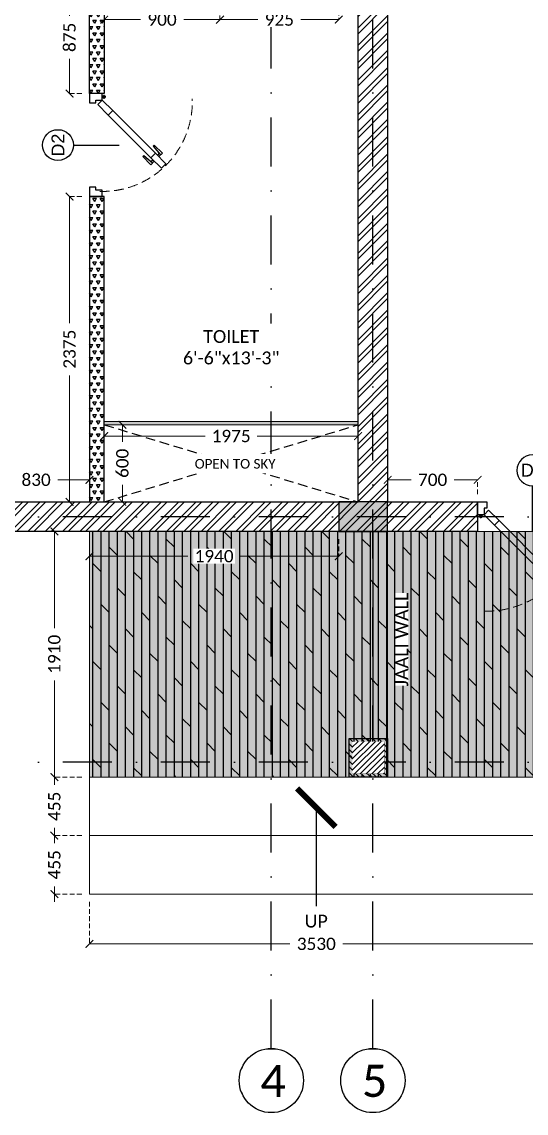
# Model space of a CAD drawing. Header units: millimetres. Extents: x -15000 to 28550, y -17045 to 28620.
# Drawn here: x 3859 to 7783, y -4524 to 3963 of the extents above; entities that cross this region are included whole.
import ezdxf
from ezdxf.enums import TextEntityAlignment as Align

# ---------------------------------------------------------------- set-up
doc = ezdxf.new("R2010")
doc.units = ezdxf.units.MM
doc.header["$LTSCALE"] = 150
for name, pattern in [('3BHK-W(SB)$0$HIDDEN', [0.375, 0.25, -0.125]), ('DASHDOTX2', [50.8, 25.4, -12.7, 0, -12.7]), ('DASHED', [0.75, 0.5, -0.25])]:
    doc.linetypes.add(name, pattern=pattern)
for name, color, linetype in [('ad-Arrow', 32, 'Continuous'), ('ad-Column', 3, 'Continuous'), ('ad-Column Hatch', 125, 'Continuous'), ('ad-Door', 11, 'Continuous'), ('ad-Elevation 10', 8, 'Continuous'), ('ad-Furniture', 8, 'Continuous'), ('ad-Grid', 8, 'DASHDOTX2'), ('ad-MS Columns', 1, 'Continuous'), ('ad-RCC', 3, 'Continuous'), ('ad-RCC Hatch', 125, 'Continuous'), ('ad-Text main', 7, 'Continuous'), ('ad-Text Main_Door&window Label', 7, 'Continuous'), ('ad-Wall', 240, 'Continuous'), ('ad-Wall hatch', 8, 'Continuous')]:
    doc.layers.add(name, color=color, linetype=linetype)
doc.layers.add('ad-Dimension', color=5, linetype='Continuous', lineweight=0, true_color=0x0000ff)
doc.layers.add('ad-Glass Sectionline', color=140, linetype='Continuous', true_color=0x00bfff)
doc.layers.add('ad-Verandah', color=7, linetype='Continuous', true_color=0xa57c52)
doc.layers.get('ad-Furniture').off()
doc.styles.add('6 U T S R N_Corridor-Basement$0$Standard', font='arial.ttf')
doc.styles.add('New Text Style', font='arial.ttf', dxfattribs={"height": 100})
doc.styles.get("Standard").update_dxf_attribs({"font": 'calibril.ttf'})
doc.dimstyles.new('A-100-DIM-INT (MM-FT)', dxfattribs={"dimscale": 50, "dimtxt": 2.4, "dimasz": 1, "dimexe": 5, "dimexo": 100, "dimgap": 1, "dimtad": 0, "dimdec": 0, "dimdsep": 46, "dimtxsty": 'Standard', "dimblk": 'ARCHTICK', "dimcen": 0.025, "dimse1": 1, "dimse2": 1, "dimclrd": 256, "dimclre": 256, "dimclrt": 256, "dimazin": 2, "dimtfac": 1, "dimtdec": 0, "dimtix": 1, "dimtmove": 2, "dimatfit": 3, "dimldrblk": 'ARCHTICK', "dimfxl": 1, "dimtolj": 1, "dimtzin": 0, "dimarcsym": 0})
doc.dimstyles.new('A-75-DIM-INT (Framing)', dxfattribs={"dimscale": 100, "dimtxt": 0.8, "dimasz": 0.5, "dimexe": 0, "dimexo": 0.5, "dimgap": 0.5, "dimtad": 0, "dimdec": 0, "dimdsep": 46, "dimtxsty": 'Standard', "dimblk": 'ARCHTICK', "dimcen": 0.025, "dimclrd": 256, "dimclre": 256, "dimclrt": 256, "dimazin": 2, "dimtfac": 1, "dimtdec": 0, "dimtmove": 1, "dimatfit": 0, "dimldrblk": 'ARCHTICK', "dimfxl": 1, "dimtfill": 1, "dimtolj": 1, "dimtzin": 0, "dimarcsym": 0})
pattern_1 = [(60, (-2631.195, -1739.29), (-28.575, 49.49335), [28.575, -28.575]), (120, (-2631.195, -1739.29), (-57.15, 3e-08), [28.575, -28.575]), (0, (-2645.48, -1714.543), (28.575, 49.49335), [28.575, -28.575])]

# ---------------------------------------------------------------- blocks, each defined once
blk = doc.blocks.new('1215E_Grid')
at = {"layer": 'ad-Grid', "ltscale": 0.1}
for points in [[(5800, -4020), (5800, 14905)], [(6590, -4020), (6590, 14905)], [(13705, 115), (-1950, 115)], [(13705, -1795), (-1950, -1795)]]:
    blk.add_lwpolyline(points, dxfattribs=at)
at = {"layer": 'ad-Text main', "char_height": 250, "width": 227.385, "attachment_point": 5, "bg_fill": 2}
for s, insert in [('{\\fCalibri|b0|i0|c0|p34;4}', (5813.5, -4274)), ('{\\fCalibri|b0|i0|c0|p34;5}', (6603.5, -4274))]:
    blk.add_mtext(s, dxfattribs=dict(at, insert=insert))
at = {"layer": 'ad-Grid', "color": 7, "linetype": 'ByBlock'}
for centre in [(5800, -4270), (6590, -4270)]:
    blk.add_circle(centre, 250, dxfattribs=at)
blk = doc.blocks.new('_ArchTick')
at = {"color": 0, "linetype": 'ByBlock', "const_width": 0.15}
blk.add_lwpolyline([(-0.5, -0.5), (0.5, 0.5)], dxfattribs=at)
blk = doc.blocks.new('*D84')
at = {"layer": 'ad-Dimension', "linetype": '3BHK-W(SB)$0$HIDDEN', "lineweight": -2}
for p, q in [((4325, 4280), (4230.3, 4280)), ((4325, 3405), (4230.3, 3405))]:
    blk.add_line(p, q, dxfattribs=at)
at = {"layer": 'ad-Dimension', "lineweight": -2}
for p, q in [((4230.3, 4280), (4230.3, 4009.1)), ((4230.3, 3405), (4230.3, 3675.9))]:
    blk.add_line(p, q, dxfattribs=at)
at = {"layer": 'Defpoints', "color": 0}
for p in [(4385, 4280), (4230.3, 3405), (4385, 3405)]:
    blk.add_point(p, dxfattribs=at)
at = {"layer": 'ad-Dimension', "lineweight": -2, "xscale": 60, "yscale": 60, "zscale": 60}
for p, rotation in [((4230.3, 4280), 90), ((4230.3, 3405), 270)]:
    blk.add_blockref('_ArchTick', p, dxfattribs=dict(at, rotation=rotation))
at = {"layer": 'ad-Dimension', "insert": (4230.3, 3842.5), "char_height": 96, "attachment_point": 5, "rotation": 90, "bg_fill": 3, "box_fill_scale": 1.1, "bg_fill_color": 257, "bg_fill_transparency": 0}
blk.add_mtext('\\A1;875', dxfattribs=at)
blk = doc.blocks.new('*D85')
at = {"layer": 'ad-Dimension', "linetype": '3BHK-W(SB)$0$HIDDEN', "lineweight": -2}
for p, q in [((4325, 2605), (4230.3, 2605)), ((4325, 230), (4230.3, 230))]:
    blk.add_line(p, q, dxfattribs=at)
at = {"layer": 'ad-Dimension', "lineweight": -2}
for p, q in [((4230.3, 2605), (4230.3, 1621.1)), ((4230.3, 230), (4230.3, 1213.9))]:
    blk.add_line(p, q, dxfattribs=at)
at = {"layer": 'Defpoints', "color": 0}
for p in [(4385, 2605), (4230.3, 230), (4385, 230)]:
    blk.add_point(p, dxfattribs=at)
at = {"layer": 'ad-Dimension', "lineweight": -2, "xscale": 60, "yscale": 60, "zscale": 60}
for p, rotation in [((4230.3, 2605), 90), ((4230.3, 230), 270)]:
    blk.add_blockref('_ArchTick', p, dxfattribs=dict(at, rotation=rotation))
at = {"layer": 'ad-Dimension', "insert": (4230.3, 1417.5), "char_height": 96, "attachment_point": 5, "rotation": 90, "bg_fill": 3, "box_fill_scale": 1.1, "bg_fill_color": 257, "bg_fill_transparency": 0}
blk.add_mtext('\\A1;2375', dxfattribs=at)
blk = doc.blocks.new('*D86')
at = {"layer": 'ad-Dimension', "linetype": '3BHK-W(SB)$0$HIDDEN', "lineweight": -2}
for p, q in [((4500, 4070), (4500, 3980.6)), ((5400, 4070), (5400, 3980.6))]:
    blk.add_line(p, q, dxfattribs=at)
at = {"layer": 'ad-Dimension', "lineweight": -2}
for p, q in [((4500, 3980.6), (4781.3, 3980.6)), ((5400, 3980.6), (5118.7, 3980.6))]:
    blk.add_line(p, q, dxfattribs=at)
at = {"layer": 'Defpoints', "color": 0}
for p in [(4500, 4130), (5400, 4130), (4500, 3980.6)]:
    blk.add_point(p, dxfattribs=at)
at = {"layer": 'ad-Dimension', "lineweight": -2, "xscale": 60, "yscale": 60, "zscale": 60, "rotation": 180}
blk.add_blockref('_ArchTick', (4500, 3980.6), dxfattribs=at)
at = {"layer": 'ad-Dimension', "lineweight": -2, "xscale": 60, "yscale": 60, "zscale": 60}
blk.add_blockref('_ArchTick', (5400, 3980.6), dxfattribs=at)
at = {"layer": 'ad-Dimension', "insert": (4950, 3980.6), "char_height": 96, "attachment_point": 5, "bg_fill": 3, "box_fill_scale": 1.1, "bg_fill_color": 257, "bg_fill_transparency": 0}
blk.add_mtext('\\A1;900', dxfattribs=at)
blk = doc.blocks.new('*D87')
at = {"layer": 'ad-Dimension', "linetype": '3BHK-W(SB)$0$HIDDEN', "lineweight": -2}
for p, q in [((6325, 4220), (6325, 3980.6)), ((5400, 4070), (5400, 3980.6))]:
    blk.add_line(p, q, dxfattribs=at)
at = {"layer": 'ad-Dimension', "lineweight": -2}
for p, q in [((5400, 3980.6), (5695.9, 3980.6)), ((6325, 3980.6), (6029.1, 3980.6))]:
    blk.add_line(p, q, dxfattribs=at)
at = {"layer": 'Defpoints', "color": 0}
for p in [(6325, 4280), (5400, 4130), (5400, 3980.6)]:
    blk.add_point(p, dxfattribs=at)
at = {"layer": 'ad-Dimension', "lineweight": -2, "xscale": 60, "yscale": 60, "zscale": 60, "rotation": 180}
blk.add_blockref('_ArchTick', (5400, 3980.6), dxfattribs=at)
at = {"layer": 'ad-Dimension', "lineweight": -2, "xscale": 60, "yscale": 60, "zscale": 60}
blk.add_blockref('_ArchTick', (6325, 3980.6), dxfattribs=at)
at = {"layer": 'ad-Dimension', "insert": (5862.5, 3980.6), "char_height": 96, "attachment_point": 5, "bg_fill": 3, "box_fill_scale": 1.1, "bg_fill_color": 257, "bg_fill_transparency": 0}
blk.add_mtext('\\A1;925', dxfattribs=at)
blk = doc.blocks.new('*D93')
at = {"layer": 'ad-Dimension', "linetype": '3BHK-W(SB)$0$HIDDEN', "lineweight": -2}
for p, q in [((3555, 290), (3555, 401.4)), ((4385, 290), (4385, 401.4))]:
    blk.add_line(p, q, dxfattribs=at)
at = {"layer": 'ad-Dimension', "lineweight": -2}
for p, q in [((3555, 401.4), (3801.4, 401.4)), ((4385, 401.4), (4138.6, 401.4))]:
    blk.add_line(p, q, dxfattribs=at)
at = {"layer": 'Defpoints', "color": 0}
for p in [(4385, 401.4), (3555, 230), (4385, 230)]:
    blk.add_point(p, dxfattribs=at)
at = {"layer": 'ad-Dimension', "lineweight": -2, "xscale": 60, "yscale": 60, "zscale": 60, "rotation": 180}
blk.add_blockref('_ArchTick', (3555, 401.4), dxfattribs=at)
at = {"layer": 'ad-Dimension', "lineweight": -2, "xscale": 60, "yscale": 60, "zscale": 60}
blk.add_blockref('_ArchTick', (4385, 401.4), dxfattribs=at)
at = {"layer": 'ad-Dimension', "insert": (3970, 401.4), "char_height": 96, "attachment_point": 5, "bg_fill": 3, "box_fill_scale": 1.1, "bg_fill_color": 257, "bg_fill_transparency": 0}
blk.add_mtext('\\A1;830', dxfattribs=at)
blk = doc.blocks.new('*D117')
at = {"layer": 'ad-Dimension', "linetype": '3BHK-W(SB)$0$HIDDEN', "lineweight": -2}
for p, q in [((4500, 770), (4500, 741.8)), ((6475, 770), (6475, 741.8))]:
    blk.add_line(p, q, dxfattribs=at)
at = {"layer": 'ad-Dimension', "lineweight": -2}
for p, q in [((4500, 741.8), (5286.2, 741.8)), ((6475, 741.8), (5688.8, 741.8))]:
    blk.add_line(p, q, dxfattribs=at)
at = {"layer": 'Defpoints', "color": 0}
for p in [(4500, 830), (6475, 830), (6475, 741.8)]:
    blk.add_point(p, dxfattribs=at)
at = {"layer": 'ad-Dimension', "lineweight": -2, "xscale": 60, "yscale": 60, "zscale": 60, "rotation": 180}
blk.add_blockref('_ArchTick', (4500, 741.8), dxfattribs=at)
at = {"layer": 'ad-Dimension', "lineweight": -2, "xscale": 60, "yscale": 60, "zscale": 60}
blk.add_blockref('_ArchTick', (6475, 741.8), dxfattribs=at)
at = {"layer": 'ad-Dimension', "insert": (5487.5, 741.8), "char_height": 96, "attachment_point": 5, "bg_fill": 3, "box_fill_scale": 1.1, "bg_fill_color": 257, "bg_fill_transparency": 0}
blk.add_mtext('\\A1;1975', dxfattribs=at)
blk = doc.blocks.new('*D118')
at = {"layer": 'ad-Dimension', "linetype": '3BHK-W(SB)$0$HIDDEN', "lineweight": -2}
for p, q in [((4560, 830), (4641.3, 830)), ((4560, 230), (4641.3, 230))]:
    blk.add_line(p, q, dxfattribs=at)
at = {"layer": 'ad-Dimension', "lineweight": -2}
for p, q in [((4641.3, 830), (4641.3, 697.7)), ((4641.3, 230), (4641.3, 362.3))]:
    blk.add_line(p, q, dxfattribs=at)
at = {"layer": 'Defpoints', "color": 0}
for p in [(4500, 830), (4641.3, 830), (4500, 230)]:
    blk.add_point(p, dxfattribs=at)
at = {"layer": 'ad-Dimension', "lineweight": -2, "xscale": 60, "yscale": 60, "zscale": 60}
for p, rotation in [((4641.3, 830), 90), ((4641.3, 230), 270)]:
    blk.add_blockref('_ArchTick', p, dxfattribs=dict(at, rotation=rotation))
at = {"layer": 'ad-Dimension', "insert": (4641.3, 530), "char_height": 96, "attachment_point": 5, "rotation": 90, "bg_fill": 3, "box_fill_scale": 1.1, "bg_fill_color": 257, "bg_fill_transparency": 0}
blk.add_mtext('\\A1;600', dxfattribs=at)
blk = doc.blocks.new('*D119')
at = {"layer": 'ad-Dimension', "linetype": '3BHK-W(SB)$0$HIDDEN', "lineweight": -2}
for p, q in [((6705, 290), (6705, 401.4)), ((7405, 290), (7405, 401.4))]:
    blk.add_line(p, q, dxfattribs=at)
at = {"layer": 'ad-Dimension', "lineweight": -2}
for p, q in [((6705, 401.4), (6886.9, 401.4)), ((7405, 401.4), (7223.1, 401.4))]:
    blk.add_line(p, q, dxfattribs=at)
at = {"layer": 'Defpoints', "color": 0}
for p in [(7405, 401.4), (6705, 230), (7405, 230)]:
    blk.add_point(p, dxfattribs=at)
at = {"layer": 'ad-Dimension', "lineweight": -2, "xscale": 60, "yscale": 60, "zscale": 60, "rotation": 180}
blk.add_blockref('_ArchTick', (6705, 401.4), dxfattribs=at)
at = {"layer": 'ad-Dimension', "lineweight": -2, "xscale": 60, "yscale": 60, "zscale": 60}
blk.add_blockref('_ArchTick', (7405, 401.4), dxfattribs=at)
at = {"layer": 'ad-Dimension', "insert": (7055, 401.4), "char_height": 96, "attachment_point": 5, "bg_fill": 3, "box_fill_scale": 1.1, "bg_fill_color": 257, "bg_fill_transparency": 0}
blk.add_mtext('\\A1;700', dxfattribs=at)
blk = doc.blocks.new('*D121')
at = {"layer": 'ad-Dimension', "linetype": '3BHK-W(SB)$0$HIDDEN', "lineweight": -2}
for p, q in [((4325, 0), (4112, 0)), ((4325, -1910), (4112, -1910))]:
    blk.add_line(p, q, dxfattribs=at)
at = {"layer": 'ad-Dimension', "lineweight": -2}
for p, q in [((4112, 0), (4112, -751.6)), ((4112, -1910), (4112, -1158.4))]:
    blk.add_line(p, q, dxfattribs=at)
at = {"layer": 'Defpoints', "color": 0}
for p in [(4385, 0), (4112, -1910), (4385, -1910)]:
    blk.add_point(p, dxfattribs=at)
at = {"layer": 'ad-Dimension', "lineweight": -2, "xscale": 60, "yscale": 60, "zscale": 60}
for p, rotation in [((4112, 0), 90), ((4112, -1910), 270)]:
    blk.add_blockref('_ArchTick', p, dxfattribs=dict(at, rotation=rotation))
at = {"layer": 'ad-Dimension', "insert": (4112, -955), "char_height": 96, "attachment_point": 5, "rotation": 90, "bg_fill": 3, "box_fill_scale": 1.1, "bg_fill_color": 257, "bg_fill_transparency": 0}
blk.add_mtext('\\A1;1910', dxfattribs=at)
blk = doc.blocks.new('*D122')
at = {"layer": 'ad-Dimension', "linetype": '3BHK-W(SB)$0$HIDDEN', "lineweight": -2}
for p, q in [((4385, -60), (4385, -192.7)), ((6325, -60), (6325, -192.7))]:
    blk.add_line(p, q, dxfattribs=at)
at = {"layer": 'ad-Dimension', "lineweight": -2}
for p, q in [((4385, -192.7), (5151.6, -192.7)), ((6325, -192.7), (5558.4, -192.7))]:
    blk.add_line(p, q, dxfattribs=at)
at = {"layer": 'Defpoints', "color": 0}
for p in [(4385, 0), (6325, 0), (6325, -192.7)]:
    blk.add_point(p, dxfattribs=at)
at = {"layer": 'ad-Dimension', "lineweight": -2, "xscale": 60, "yscale": 60, "zscale": 60, "rotation": 180}
blk.add_blockref('_ArchTick', (4385, -192.7), dxfattribs=at)
at = {"layer": 'ad-Dimension', "lineweight": -2, "xscale": 60, "yscale": 60, "zscale": 60}
blk.add_blockref('_ArchTick', (6325, -192.7), dxfattribs=at)
at = {"layer": 'ad-Dimension', "insert": (5355, -192.7), "char_height": 96, "attachment_point": 5, "bg_fill": 3, "box_fill_scale": 1.1, "bg_fill_color": 257, "bg_fill_transparency": 0}
blk.add_mtext('\\A1;1940', dxfattribs=at)
blk = doc.blocks.new('*D123')
at = {"layer": 'ad-Dimension', "lineweight": -2}
for p, q in [((4112, -1910), (4112, -1850)), ((4112, -1910), (4112, -1969.5)), ((4112, -2365), (4112, -2305.5)), ((4112, -2365), (4112, -2425))]:
    blk.add_line(p, q, dxfattribs=at)
at = {"layer": 'ad-Dimension', "linetype": '3BHK-W(SB)$0$HIDDEN', "lineweight": -2}
for p, q in [((4325, -1910), (4112, -1910)), ((4325, -2365), (4112, -2365))]:
    blk.add_line(p, q, dxfattribs=at)
at = {"layer": 'Defpoints', "color": 0}
for p in [(4385, -1910), (4112, -2365), (4385, -2365)]:
    blk.add_point(p, dxfattribs=at)
at = {"layer": 'ad-Dimension', "lineweight": -2, "xscale": 60, "yscale": 60, "zscale": 60}
for p, rotation in [((4112, -1910), 270), ((4112, -2365), 90)]:
    blk.add_blockref('_ArchTick', p, dxfattribs=dict(at, rotation=rotation))
at = {"layer": 'ad-Dimension', "insert": (4112, -2137.5), "char_height": 96, "attachment_point": 5, "rotation": 90, "bg_fill": 3, "box_fill_scale": 1.1, "bg_fill_color": 257, "bg_fill_transparency": 0}
blk.add_mtext('\\A1;455', dxfattribs=at)
blk = doc.blocks.new('*D124')
at = {"layer": 'ad-Dimension', "lineweight": -2}
for p, q in [((4112, -2365), (4112, -2305)), ((4112, -2365), (4112, -2424.5)), ((4112, -2820), (4112, -2760.5)), ((4112, -2820), (4112, -2880))]:
    blk.add_line(p, q, dxfattribs=at)
at = {"layer": 'ad-Dimension', "linetype": '3BHK-W(SB)$0$HIDDEN', "lineweight": -2}
for p, q in [((4325, -2365), (4112, -2365)), ((4325, -2820), (4112, -2820))]:
    blk.add_line(p, q, dxfattribs=at)
at = {"layer": 'Defpoints', "color": 0}
for p in [(4112, -2365), (4385, -2365), (4385, -2820)]:
    blk.add_point(p, dxfattribs=at)
at = {"layer": 'ad-Dimension', "lineweight": -2, "xscale": 60, "yscale": 60, "zscale": 60}
for p, rotation in [((4112, -2365), 270), ((4112, -2820), 90)]:
    blk.add_blockref('_ArchTick', p, dxfattribs=dict(at, rotation=rotation))
at = {"layer": 'ad-Dimension', "insert": (4112, -2592.5), "char_height": 96, "attachment_point": 5, "rotation": 90, "bg_fill": 3, "box_fill_scale": 1.1, "bg_fill_color": 257, "bg_fill_transparency": 0}
blk.add_mtext('\\A1;455', dxfattribs=at)
blk = doc.blocks.new('*D125')
at = {"layer": 'ad-Dimension', "linetype": '3BHK-W(SB)$0$HIDDEN', "lineweight": -2}
for p, q in [((4385, -2880), (4385, -3207.7)), ((7915, -2880), (7915, -3207.7))]:
    blk.add_line(p, q, dxfattribs=at)
at = {"layer": 'ad-Dimension', "lineweight": -2}
for p, q in [((4385, -3207.7), (5943.8, -3207.7)), ((7915, -3207.7), (6356.2, -3207.7))]:
    blk.add_line(p, q, dxfattribs=at)
at = {"layer": 'Defpoints', "color": 0}
for p in [(4385, -2820), (7915, -2820), (7915, -3207.7)]:
    blk.add_point(p, dxfattribs=at)
at = {"layer": 'ad-Dimension', "lineweight": -2, "xscale": 60, "yscale": 60, "zscale": 60, "rotation": 180}
blk.add_blockref('_ArchTick', (4385, -3207.7), dxfattribs=at)
at = {"layer": 'ad-Dimension', "lineweight": -2, "xscale": 60, "yscale": 60, "zscale": 60}
blk.add_blockref('_ArchTick', (7915, -3207.7), dxfattribs=at)
at = {"layer": 'ad-Dimension', "insert": (6150, -3207.7), "char_height": 96, "attachment_point": 5, "bg_fill": 3, "box_fill_scale": 1.1, "bg_fill_color": 257, "bg_fill_transparency": 0}
blk.add_mtext('\\A1;3530', dxfattribs=at)
blk = doc.blocks.new('zw$C7D6')
at = {"layer": 'ad-Text main', "insert": (5488.2, 1432.2), "char_height": 100, "width": 716.648, "attachment_point": 5, "bg_fill": 2}
blk.add_mtext('TOILET\\P6\'-6"x13\'-3"', dxfattribs=at)
blk = doc.blocks.new('zw$7282')
at = {"layer": 'ad-Elevation 10', "insert": (225.1, -839.9, 0), "char_height": 100, "width": 720.07, "attachment_point": 5, "rotation": 90, "style": '6 U T S R N_Corridor-Basement$0$Standard', "bg_fill": 3, "box_fill_scale": 1, "bg_fill_color": 257, "bg_fill_transparency": 0}
blk.add_mtext('{\\fCalibri Light|b0|i0|c0|p34;JAALI WALL}', dxfattribs=at)
blk.add_wipeout([(0, 0), (115, 0), (115, -1610), (0, -1610)])
at = {"layer": 'ad-Elevation 10'}
blk.add_lwpolyline([(115, -1610), (115, 0), (0, 0), (0, -1610)], close=True, dxfattribs=at)
blk = doc.blocks.new('zw$97FE')
at = {"transparency": 33554559}
h = blk.add_hatch(color=256, dxfattribs=at)
h.dxf.hatch_style = 1
h.set_gradient(color1=(153, 204, 0), color2=(63, 127, 0), name='INVSPHERICAL')
h.paths.add_polyline_path([(1975, 600), (0, 600), (0, 0), (1975, 0)])
at = {"layer": 'ad-Elevation 10', "lineweight": 9}
blk.add_lwpolyline([(1975, 600), (0, 600), (0, 0), (1975, 0)], close=True, dxfattribs=at)
at = {"layer": 'ad-Elevation 10', "linetype": 'DASHED'}
for points in [[(0, 0), (1975, 600)], [(0, 600), (1975, 0)]]:
    blk.add_lwpolyline(points, dxfattribs=at)
at = {"layer": 'ad-Text main', "insert": (1018.3, 295.9), "char_height": 75, "width": 627.373, "attachment_point": 5, "bg_fill": 2}
blk.add_mtext('OPEN TO SKY', dxfattribs=at)
blk = doc.blocks.new('zw$BB2B')
at = {"layer": 'ad-Glass Sectionline', "transparency": 33554559}
h = blk.add_hatch(color=256, dxfattribs=at)
h.dxf.hatch_style = 1
h.paths.add_polyline_path([(4500, 830), (6475, 830), (6475, 855), (4500, 855)])
at = {"layer": 'ad-Elevation 10', "lineweight": 9}
blk.add_lwpolyline([(4500, 830), (6475, 830), (6475, 855), (4500, 855)], close=True, dxfattribs=at)
at = {"layer": 'ad-Furniture'}
blk.add_blockref('zw$7282', (6590, 0), dxfattribs=at)
at = {"rotation": 359.9999999999997}
blk.add_blockref('zw$97FE', (4500, 230), dxfattribs=at)
blk = doc.blocks.new('*U428')
for p, q in [((-8.3, -111.1), (-41.7, -111.1)), ((-25, -127.8), (-25, -94.4)), ((-528.5, -478), (-513.6, -492.9)), ((-463.3, -543.1), (-478.2, -528.2))]:
    blk.add_line(p, q)
for points in [[(-750, -100), (-750, -50), (-728.6, -50), (-728.6, -35.7), (-728.6, 0), (-800, 0), (-800, -100)], [(-50, -100), (0, -100), (0, 0), (-71.4, 0), (-71.4, -35.7), (-71.4, -50), (-50, -50)], [(-50, -100), (-130.8, -180.8), (-166.2, -145.5), (-85.4, -64.6)], [(-130.8, -180.8), (-464.2, -514.2), (-499.5, -478.8), (-166.2, -145.5)], [(-545, -595), (-464.2, -514.2), (-499.5, -478.8), (-580.3, -559.6)]]:
    blk.add_lwpolyline(points, close=True)
for points in [[(-525.4, -504.7), (-552.8, -477.2), (-490, -414.3), (-482.2, -422.2), (-539.2, -490.8)], [(-490, -540), (-462.5, -567.5), (-399.7, -504.7), (-407.6, -496.8), (-476.2, -553.8)]]:
    blk.add_lwpolyline(points)
blk.add_circle((-25, -111.1), 11.1)
at = {"color": 8, "linetype": 'DASHED', "lineweight": 0}
blk.add_arc((-62.1, -102.1), 698.3, 178.18808, 271.81192, dxfattribs=at)
at = {"layer": 'ad-Text Main_Door&window Label'}
blk.add_line((-400, 125), (-400, -230), dxfattribs=at)
blk.add_circle((-400.3, 245), 120, dxfattribs=at)
at = {"layer": 'ad-Text Main_Door&window Label', "style": 'New Text Style'}
blk.add_attdef('D1', text='', height=100, dxfattribs=at).set_placement((-400.3, 245), align=Align.MIDDLE_CENTER)
blk = doc.blocks.new('*U431')
for p, q in [((-8.3, -111.1), (-41.7, -111.1)), ((-25, -127.8), (-25, -94.4)), ((-563.8, -513.3), (-548.9, -528.2)), ((-498.7, -578.5), (-513.6, -563.6))]:
    blk.add_line(p, q)
for points in [[(-800, -100), (-800, -50), (-778.6, -50), (-778.6, -35.7), (-778.6, 0), (-850, 0), (-850, -100)], [(-50, -100), (0, -100), (0, 0), (-71.4, 0), (-71.4, -35.7), (-71.4, -50), (-50, -50)], [(-50, -100), (-130.8, -180.8), (-166.2, -145.5), (-85.4, -64.6)], [(-130.8, -180.8), (-499.5, -549.5), (-534.9, -514.2), (-166.2, -145.5)], [(-580.3, -630.3), (-499.5, -549.5), (-534.9, -514.2), (-615.7, -595)]]:
    blk.add_lwpolyline(points, close=True)
for points in [[(-560.7, -540), (-588.2, -512.5), (-525.4, -449.7), (-517.5, -457.6), (-574.5, -526.2)], [(-525.4, -575.4), (-497.9, -602.8), (-435.1, -540), (-442.9, -532.2), (-511.5, -589.2)]]:
    blk.add_lwpolyline(points)
blk.add_circle((-25, -111.1), 11.1)
at = {"color": 8, "linetype": 'DASHED', "lineweight": 0}
blk.add_arc((-66, -108.5), 741.9, 178.18808, 271.81192, dxfattribs=at)
at = {"layer": 'ad-Text Main_Door&window Label'}
blk.add_line((-425, 125), (-425, -230), dxfattribs=at)
blk.add_circle((-425.3, 245), 120, dxfattribs=at)
at = {"layer": 'ad-Text Main_Door&window Label', "style": 'New Text Style'}
blk.add_attdef('D1', text='', height=100, dxfattribs=at).set_placement((-425.3, 245), align=Align.MIDDLE_CENTER)
blk = doc.blocks.new('zw$6EBD')
at = {"layer": 'ad-Wall hatch', "transparency": 33554610}
h = blk.add_hatch(dxfattribs=at)
h.set_pattern_fill('ANSI32', color=256, scale=10, angle=1e-14)
h.paths.add_polyline_path([(230, 4280), (230, 230), (6475, 230), (6475, 4280), (3605, 4280), (3605, 4510), (6705, 4510), (6705, 230), (7405, 230), (7405, 0), (0, 0), (0, 4510), (1910, 4510), (1910, 7945), (0, 7945), (0, 12355), (10375, 12355), (10375, 9605), (10145, 9605), (10145, 12125), (5915, 12125), (5915, 7945), (3605, 7945), (3605, 8175), (5685, 8175), (5685, 12125), (230, 12125), (230, 8175), (2705, 8175), (2705, 7945), (2140, 7945), (2140, 4510), (2705, 4510), (2705, 4280)])
h = blk.add_hatch(dxfattribs=at)
h.set_pattern_fill('TRIANG', color=256, scale=6)
h.set_pattern_definition(pattern_1)
h.paths.add_polyline_path([(4385, 4280), (4500, 4280), (4500, 3405), (4385, 3405)])
h = blk.add_hatch(dxfattribs=at)
h.set_pattern_fill('TRIANG', color=256, scale=6)
h.set_pattern_definition(pattern_1)
h.paths.add_polyline_path([(4500, 2605), (4385, 2605), (4385, 230), (4500, 230)])
at = {"layer": 'ad-Wall'}
for points in [[(230, 4280), (230, 230), (6475, 230), (6475, 4280)], [(6705, 4510), (6705, 230), (7405, 230), (7405, 0), (0, 0), (0, 4510)]]:
    blk.add_lwpolyline(points, dxfattribs=at)
for points in [[(4385, 4280), (4500, 4280), (4500, 3405), (4385, 3405)], [(4500, 2605), (4385, 2605), (4385, 230), (4500, 230)]]:
    blk.add_lwpolyline(points, close=True, dxfattribs=at)
at = {"layer": 'ad-Door', "ltscale": 5, "rotation": 89.99999999999993}
blk.add_blockref('*U428', (4385, 3405), dxfattribs=at).add_auto_attribs({'D1': 'D2'})
at = {"layer": 'ad-Door', "ltscale": 5}
ref = blk.add_blockref('*U431', (7405, 230), dxfattribs=dict(at, xscale=-1, rotation=359.9999999999999))
ref.add_attrib('D1', 'D3', dxfattribs={"layer": 'ad-Text Main_Door&window Label', "height": 100, "rotation": 360, "style": 'New Text Style'}).set_placement((7830.3, 476.8), align=Align.MIDDLE_CENTER)
blk = doc.blocks.new('zw$B0BD')
blk.add_wipeout([(0, 0), (250, 0), (250, -250), (0, -250)])
at = {"layer": 'ad-MS Columns'}
h = blk.add_hatch(dxfattribs=at)
h.set_pattern_fill('ANSI31', color=256, scale=10)
h.set_pattern_definition([(45, (4e-12, -250), (-22.4506, 22.4506), [])])
h.paths.add_polyline_path([(0, 0), (250, 0), (250, -250), (0, -250)])
at = {"layer": 'ad-MS Columns', "const_width": 1}
blk.add_lwpolyline([(0, 0), (250, 0), (250, -250), (0, -250)], close=True, dxfattribs=at)
blk = doc.blocks.new('zw$89AB')
at = {"layer": 'ad-MS Columns'}
blk.add_blockref('zw$B0BD', (-3945, -13990), dxfattribs=at)
blk = doc.blocks.new('A$C42b14ea2')
at = {"layer": 'ad-RCC Hatch', "transparency": 33554687}
h = blk.add_hatch(dxfattribs=at)
h.set_pattern_fill('ANSI31', color=256, scale=10)
h.set_pattern_definition([(45, (8643.536, 7380), (-22.45064, 22.45064), [])])
h.paths.add_polyline_path([(0, 0), (300, 0), (300, 300), (0, 300)])
at = {"layer": 'ad-RCC'}
blk.add_lwpolyline([(0, 0), (300, 0), (300, 300), (0, 300)], close=True, dxfattribs=at)
blk = doc.blocks.new('zw$6AA0')
at = {"layer": 'ad-Column Hatch', "transparency": 33554687}
h = blk.add_hatch(color=256, dxfattribs=at)
h.dxf.hatch_style = 1
h.paths.add_polyline_path([(0, -230), (380, -230), (380, 0), (0, 0)])
at = {"layer": 'ad-Column'}
blk.add_lwpolyline([(0, -230), (380, -230), (380, 0), (0, 0)], close=True, dxfattribs=at)
blk = doc.blocks.new('1215E_Columns')
at = {"xscale": -1}
blk.add_blockref('A$C42b14ea2', (6705, -1910), dxfattribs=at)
at = {"layer": 'ad-Column', "rotation": 179.9999999999996}
blk.add_blockref('zw$6AA0', (6705, 0), dxfattribs=at)
blk = doc.blocks.new('zw$F84C')
at = {"layer": 'ad-Dimension'}
for base, p1, p2, picture, middle in [((4230.3, 3405), (4385, 4280), (4385, 3405), '*D84', (4230.3, 3842.5)), ((4112, -1910), (4385, 0), (4385, -1910), '*D121', (4112, -955))]:
    dim = blk.add_linear_dim(base=base, p1=p1, p2=p2, angle=90, dimstyle='A-75-DIM-INT (Framing)', override={"dimscale": 120, "dimblk": 'ArchTick', "dimfxl": 10, "dimtfill": 1, "dimtfillclr": 0}, dxfattribs=at)
    dim.commit()
    dim.dimension.update_dxf_attribs({"geometry": picture, "text_midpoint": middle})
for base, p1, p2, picture, middle in [((4500, 3980.6), (5400, 4130), (4500, 4130), '*D86', (4950, 3980.6)), ((6475, 741.8), (4500, 830), (6475, 830), '*D117', (5487.5, 741.8)), ((4385, 401.4), (3555, 230), (4385, 230), '*D93', (3970, 401.4)), ((7405, 401.4), (6705, 230), (7405, 230), '*D119', (7055, 401.4))]:
    dim = blk.add_linear_dim(base=base, p1=p1, p2=p2, dimstyle='A-75-DIM-INT (Framing)', override={"dimscale": 120, "dimblk": 'ArchTick', "dimfxl": 10, "dimtfill": 1, "dimtfillclr": 0}, dxfattribs=at)
    dim.commit()
    dim.dimension.update_dxf_attribs({"geometry": picture, "text_midpoint": middle})
for base, p1, p2, picture, middle in [((5400, 3980.6), (6325, 4280), (5400, 4130), '*D87', (5862.5, 3980.6)), ((6325, -192.7), (4385, 0), (6325, 0), '*D122', (5355, -192.7))]:
    dim = blk.add_linear_dim(base=base, p1=p1, p2=p2, dimstyle='A-75-DIM-INT (Framing)', override={"dimscale": 120, "dimblk": 'ArchTick', "dimfxl": 10, "dimtfill": 1, "dimtfillclr": 0}, dxfattribs=at)
    dim.commit()
    dim.dimension.update_dxf_attribs({"geometry": picture, "text_midpoint": middle})
for base, p1, p2, picture, middle in [((4230.3, 230), (4385, 2605), (4385, 230), '*D85', (4230.3, 1417.5)), ((4641.3, 830), (4500, 230), (4500, 830), '*D118', (4641.3, 530))]:
    dim = blk.add_linear_dim(base=base, p1=p1, p2=p2, angle=90, dimstyle='A-75-DIM-INT (Framing)', override={"dimscale": 120, "dimblk": 'ArchTick', "dimfxl": 10, "dimtfill": 1, "dimtfillclr": 0}, dxfattribs=at)
    dim.commit()
    dim.dimension.update_dxf_attribs({"geometry": picture, "text_midpoint": middle})
dim = blk.add_linear_dim(base=(4112, -2365), p1=(4385, -1910), p2=(4385, -2365), angle=90, dimstyle='A-75-DIM-INT (Framing)', override={"dimscale": 120, "dimblk": 'ArchTick', "dimfxl": 10, "dimtfill": 1, "dimtfillclr": 0}, dxfattribs=at)
dim.commit()
dim.dimension.update_dxf_attribs({"geometry": '*D123', "text_midpoint": (4112, -2137.5), "dimtype": 128})
dim = blk.add_linear_dim(base=(4112, -2365), p1=(4385, -2820), p2=(4385, -2365), angle=90, dimstyle='A-75-DIM-INT (Framing)', override={"dimscale": 120, "dimblk": 'ArchTick', "dimfxl": 10, "dimtfill": 1, "dimtfillclr": 0}, dxfattribs=at)
dim.commit()
dim.dimension.update_dxf_attribs({"geometry": '*D124', "text_midpoint": (4112, -2592.5), "dimtype": 128})
dim = blk.add_linear_dim(base=(7915, -3207.7), p1=(4385, -2820), p2=(7915, -2820), dimstyle='A-75-DIM-INT (Framing)', override={"dimscale": 120, "dimblk": 'ArchTick', "dimfxl": 10, "dimtfill": 1, "dimtfillclr": 0}, dxfattribs=at)
dim.commit()
dim.dimension.update_dxf_attribs({"geometry": '*D125', "text_midpoint": (6150, -3207.7)})
blk = doc.blocks.new('zw$FE9C')
at = {"layer": 'ad-Verandah', "transparency": 33554559}
h = blk.add_hatch(color=256, dxfattribs=at)
h.dxf.hatch_style = 1
h.paths.add_polyline_path([(11895, -1910), (11895, 4510), (10375, 4510), (10375, 0), (4385, 0), (4385, -1910)])
at = {"layer": 'ad-Verandah', "transparency": 33554687}
h = blk.add_hatch(dxfattribs=at)
h.set_pattern_fill('DOLMIT', color=256, scale=10, angle=270)
h.set_pattern_definition([(270, (-416593.45, 196727.19), (63.5, -1e-14), []), (315, (-416593.45, 196727.2), (126.999913, 126.999913), [89.80256, -179.60512])])
h.paths.add_polyline_path([(11895, -1910), (11895, 4510), (10375, 4510), (10375, 0), (4385, 0), (4385, -1910)])
at = {"layer": 'ad-Verandah', "lineweight": 9}
blk.add_lwpolyline([(11895, -1910), (11895, 4510), (10375, 4510), (10375, 0), (4385, 0), (4385, -1910)], close=True, dxfattribs=at)
at = {"layer": 'ad-Verandah', "color": 33, "lineweight": 9}
for points in [[(4385, -2365), (4385, -1910), (7915, -1910), (7915, -2365)], [(4385, -2820), (4385, -2365), (7915, -2365), (7915, -2820)]]:
    blk.add_lwpolyline(points, close=True, dxfattribs=at)
at = {"layer": 'ad-Text main', "insert": (6149.3, -3031, 0), "char_height": 100, "width": 207.6, "attachment_point": 5, "style": '6 U T S R N_Corridor-Basement$0$Standard', "bg_fill": 2}
blk.add_mtext('{\\fCalibri Light|b0|i0|c0|p34;UP}', dxfattribs=at)
at = {"layer": 'ad-Arrow'}
blk.add_leader([(6150, -2147.7), (6150, -2914.3)], dimstyle='A-100-DIM-INT (MM-FT)', override={"dimscale": 1, "dimasz": 300, "dimgap": 50, "dimtad": 0}, dxfattribs=at)
blk = doc.blocks.new('1215_East Villa')
at = {"layer": 'ad-Verandah'}
blk.add_blockref('zw$FE9C', (0, 0), dxfattribs=at)
at = {"layer": 'ad-Text main'}
blk.add_blockref('zw$C7D6', (0, 0), dxfattribs=at)
at = {"layer": 'ad-Furniture'}
blk.add_blockref('zw$BB2B', (0, 0), dxfattribs=at)
blk.add_blockref('zw$6EBD', (0, 0))
blk.add_blockref('1215E_Columns', (0, 0))
blk.add_blockref('zw$89AB', (10375, 12355))

msp = doc.modelspace()

# ---------------------------------------------------------------- block references
msp.add_blockref('1215E_Grid', (0, 0))

# ---------------------------------------------------------------- next in the draw order: block references
msp.add_blockref('1215_East Villa', (0, 0))

# ---------------------------------------------------------------- next in the draw order: block references
at = {"layer": 'ad-Dimension'}
msp.add_blockref('zw$F84C', (0, 0), dxfattribs=at)

doc.saveas('drawing.dxf')
